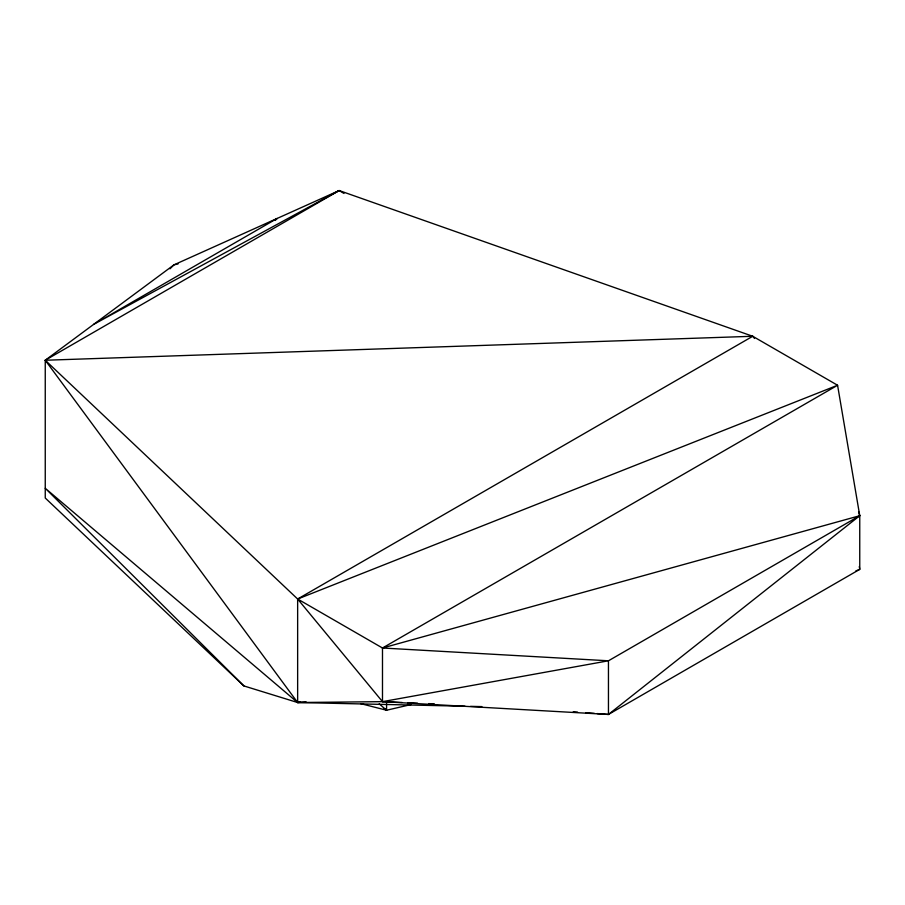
<?xml version="1.0" encoding="UTF-8"?>
<svg xmlns="http://www.w3.org/2000/svg" width="905" height="905" viewBox="0 0 905 905"><rect width="100%" height="100%" fill="white"/><g stroke="black" fill="none" stroke-linecap="round" stroke-linejoin="round"><path stroke-width="1.36" d="M344.013 193.466L339.183 190.548L45.25 360.247L297.643 599.019L837.577 385.259L382.487 648.003L382.487 701.647L608.454 714.452L859.75 569.358L859.75 515.714L837.577 385.259L752.734 336.275L339.183 190.548L173.952 264.86L45.25 360.247L45.25 498.022L243.886 685.933L297.643 702.529L464.978 706.228M411.085 704.543L386.571 710.233L386.571 703.355M597.198 713.581L608.454 714.452L608.454 660.797L859.75 515.714L858.585 511.676M275.233 220.424L277.168 218.444L93.554 324.454L339.183 190.548M169.993 268.808L173.952 264.86L178.07 263.932M608.454 714.452L859.75 515.714L382.487 648.003L297.643 599.019L297.643 702.529L382.487 701.647L402.103 702.484M754.521 338.436L752.734 336.275L297.643 599.019L382.487 701.647L608.454 660.797L382.487 648.003M855.825 570.942L859.75 569.358L859.275 566.587M300.381 701.839L297.643 702.529L45.25 488.27L243.886 685.933M306.071 701.805L297.643 702.529L45.25 360.247L752.734 336.275M470.6 706.353L481.856 706.601M407.714 702.721L417.522 703.14M428.732 703.615L434.332 703.852M573.272 711.726L577.503 712.054M585.942 712.71L594.381 713.355M360.631 703.626L386.571 710.233L379.184 703.83M384.286 708.581L386.571 710.233"/></g></svg>
